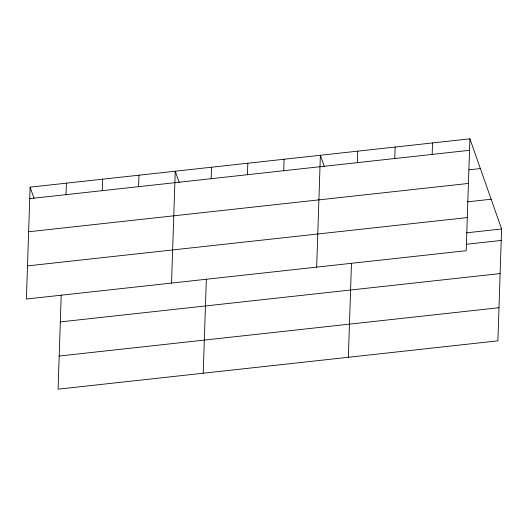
<?xml version="1.0" encoding="UTF-8"?>
<svg xmlns="http://www.w3.org/2000/svg" width="528" height="528" viewBox="0 0 528 528"><rect width="100%" height="100%" fill="white"/><g stroke="black" fill="none" stroke-linecap="round" stroke-linejoin="round"><path stroke-width="0.79" d="M30.109 187.156L26.4 299.026L466.204 250.701L469.913 138.831L30.109 187.156L34.03 198.31M61.202 295.238L58.087 389.169L497.891 340.844L501.6 228.974L469.913 138.831M66.013 194.647L66.396 183.17M102.3 190.661L102.676 179.183M138.58 186.674L138.963 175.197M171.534 283.081L175.25 171.211L179.17 182.365M203.221 373.223L206.336 279.292M211.147 178.702L211.53 167.224M247.434 174.709L247.817 163.238M283.721 170.722L284.097 159.251M316.668 267.128L320.384 155.265L324.304 166.419M348.355 357.271L351.47 263.347M357.383 162.631L357.766 151.153M394.766 158.525L395.149 147.048M432.155 154.414L432.531 142.936M29.733 198.634L469.537 150.308M468.996 169.831L480.374 168.577M28.631 231.766L468.435 183.434M467.577 201.815L491.146 199.228M27.502 265.894L467.306 217.569M466.653 232.815L501.6 228.974M466.277 244.292L501.217 240.451M60.317 321.908L500.122 273.577M59.182 356.037L498.986 307.712"/></g></svg>
